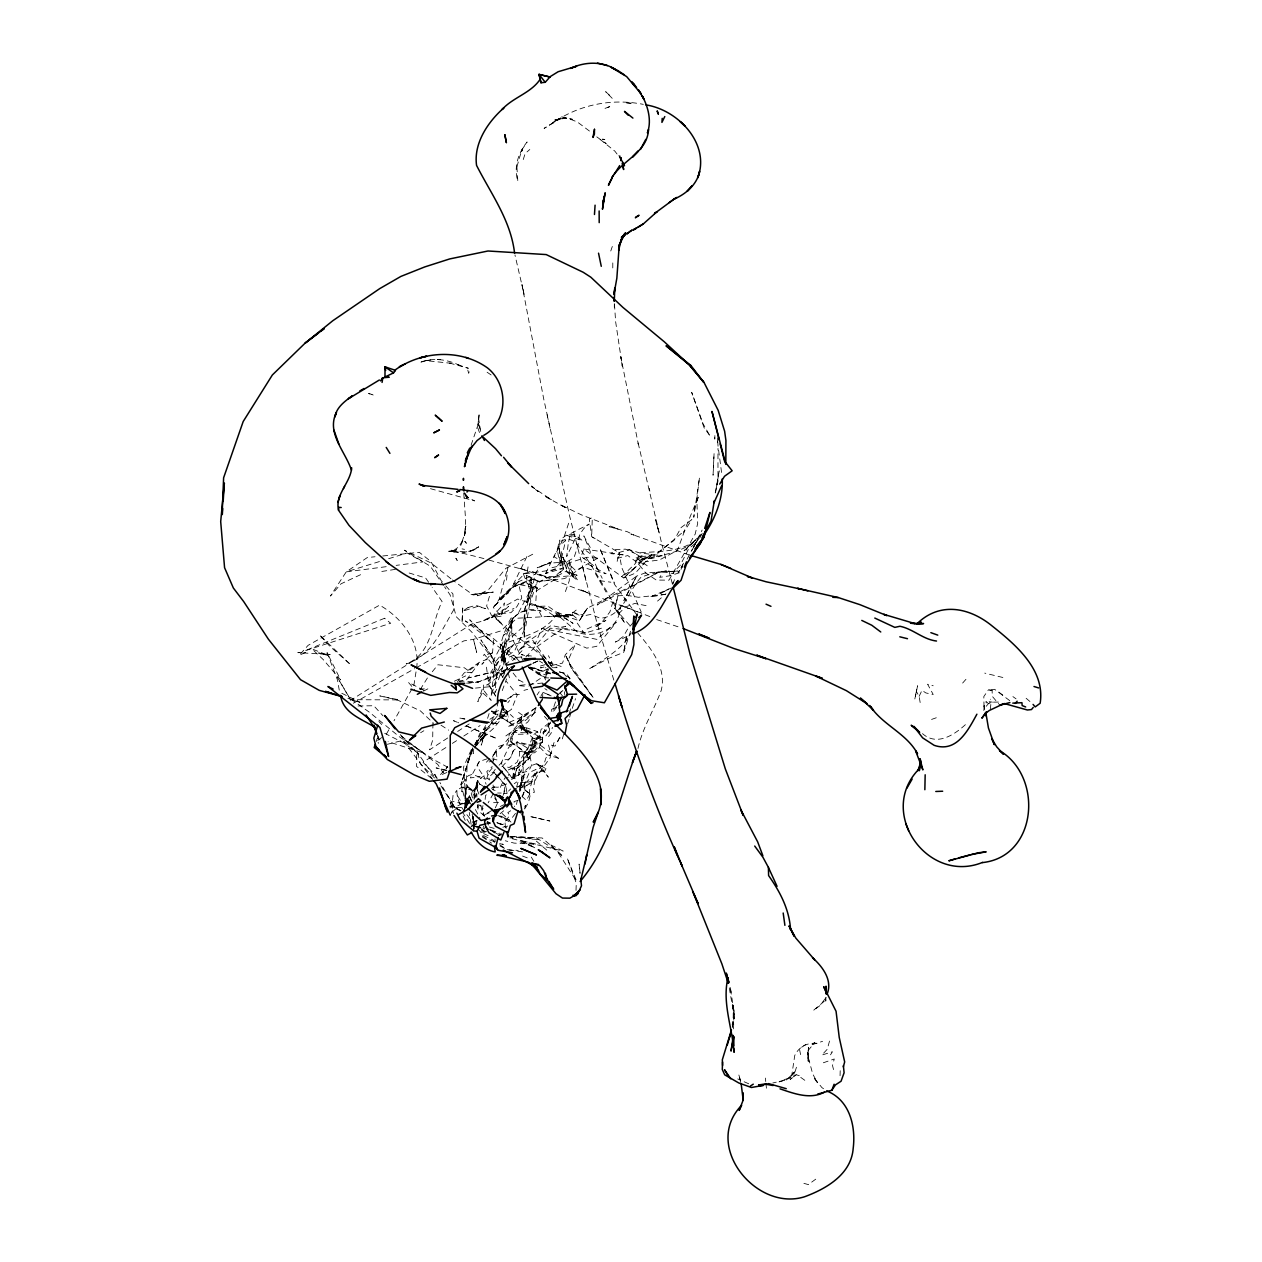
<?xml version="1.0" encoding="UTF-8"?>
<svg xmlns="http://www.w3.org/2000/svg" width="1262" height="1262" viewBox="0 0 1262 1262"><rect width="100%" height="100%" fill="white"/><g stroke="black" fill="none" stroke-linecap="round" stroke-linejoin="round"><path stroke-width="0.75" stroke-dasharray="5 3.75" d="M474.67 828.96L473.013 816.309L474.67 826.216L477.115 820.426M612.78 267.923L612.796 262.701M614.31 307.171L614.326 303.669M432.929 723.11L432.677 740.195L429.601 749.786L447.758 737.923M523.762 762.074L523.84 757.011L527.09 753.493L531.838 751.332L534.583 745.7L542.581 741.74L542.881 738.175M519.534 791.589L519.644 785.106L520.954 782.472L527.768 782.503L529.93 783.828L520.449 787.961L519.818 791.463M464.826 811.829C460.046 805.819 456.56 798.041 456.939 790.264L461.782 787.267L467.855 786.904L473.187 790.438L476.168 797.237M825.837 997.469L825.758 1001.113L826.089 997.532L819.764 1005.751L813.312 1010.531L825.001 1000.624L826.089 997.532M733.553 1028.909L734.011 1011.051L730.162 987.278M840.066 1075.713L840.208 1070.555M714.876 435.611L714.765 439.097L714.907 435.374M520.67 790.99L520.954 782.472L520.67 789.507M576.008 890.404L576.277 883.116L567.174 858.034L576.608 881.16L557.22 851.156L542.139 837.968L509.69 836.454M482.952 805.535L481.248 813.738M473.613 828.976L472.919 816.94M983.824 710.553L984.171 705.663L985.133 707.588L988.446 703.644L992.421 702.145L998.431 702.066M472.524 750.354L467.129 765.04L466.12 789.775L465.993 787.835L466.83 804.32L462.018 803.184M529.362 794.413L529.756 789.034L534.063 774.963L545.973 768.747L537.06 763.51L530.529 765.908L525.371 770.467L521.427 783.765L522.925 788.371L530.434 794.397L528.478 802.458L525.449 807.727L520.969 810.819M493.568 640.008L492.574 652.58L481.863 664.269L487.132 659.253L479.134 662.424L463.895 673.23L457.538 681.795M464.731 807.428L465.173 788.687L466.104 807.838M808.5 1047.302L807.901 1061.768L808.5 1047.302L807.775 1055.095L807.617 1050.315L809.021 1061.752L807.901 1055.963L812.649 1073.741L817.334 1082.717L813.422 1077.007L821.877 1087.56L825.032 1089.784M527.516 748.177L524.045 754.187L523.493 760.118L517.499 765.876L508.255 769.946L508.854 775.736M523.888 620.052L524.14 630.069L529.267 591.436L527.674 601.359L534.283 586.357L524.992 608.489L524.251 638.872L523.888 620.052L524.992 608.489L529.267 591.436L534.283 586.357L537.423 588.25L518.808 584.464L521.758 597.936L516.947 606.565L510.921 612.701C497.338 612.638 486.327 621.693 473.14 623.207L351.609 699.684L399.328 699.921L379.783 695.898L397.798 700.142L420.451 710.932L433.418 723.205M452.553 800.345L453.026 795.439L456.939 790.264M990.339 709.433L990.97 702.918M485.144 799.43L485.523 795.565L488.331 793.025M473.187 831.264L473.913 824.054L472.698 816.404M506.519 580.173L507.86 567.206L499.074 599.639L493.237 607.385L501.298 616.124L504.658 602.936L491.281 617.749L482.778 620.683L497.796 613.632L508.57 606.391L501.866 612.701L491.281 617.749L501.298 616.124M561.59 551.62L559.902 565.96L548.828 568.294M473.692 749.076L473.155 753.588L474.37 750.007M542.234 699.605L543.086 692.444L551.652 695.867M636.158 557.678L647.296 565.849L636.474 560.58L642.926 555.327L636.158 557.678L635.48 563.404L621.488 576.86L635.922 567.159L643.51 559.539L652.044 554.46L635.243 573.2L623.665 578.012L583.754 548.986L581.151 556.495L596.989 568.058L602.211 578.28M535.798 707.998L534.394 712.494L519.912 722.463L509.391 734.105L508.034 739.895L508.76 741.173L507.166 743.633L498.316 746.536L495.004 752.31L493.363 761.081M549.648 728L548.544 736.598L551.147 733.143L552.377 727.338M505.431 827.919L504.768 818.17L499.973 815.394M471.073 826.768L473.124 824.812L473.455 822.351L472.083 813.343M460.961 810.725L454.651 807.806L466.577 807.286M536.208 707.745L521.821 716.217L520.796 723.079L521.427 730.493L516.489 730.588C510.574 732.828 509.832 740.352 510.006 745.795L507.419 744.785L502.481 745.4L491.06 757.137M528.052 566.906L526.38 577.744L530.308 592.414L531.365 578.958L534.425 578.674L512.293 587.429L493.237 607.385L518.966 581.34L499.074 599.639L508.586 592.84M620.778 160.984L621.33 157.482L621.346 161.489L619.658 154.532L621.33 159.69M413.841 685.471L416.286 670.185M416.586 668.276C420.53 641.806 401.726 617.67 379.61 605.129L308.102 645.339L299.22 655.278L305.388 652.517L297.832 652.628L330.171 654.505L318.481 652.99L328.688 655.593L311.998 648.92L323.23 659.584L340.598 679.902L327.079 652.612L337.522 680.108L339.257 690.156M498.411 701.199L495.098 714.576L490.997 721.643M524.755 809.037L525.386 805.393L523.904 809.163M467.05 799.335L466.104 804.809L461.813 803.563M501.282 658.732L504.406 643.683L522.152 627.608M503.964 791.984L505.336 784.475M715.223 492.985L719.245 470.9L715.459 492.732L717.968 481.185L717.983 448.42M794.382 1072.053L790.785 1077.133L779.08 1081.849L786.683 1079.783L794.382 1072.053L793.467 1076.943L790.17 1079.373L796.164 1074.735L799.461 1075.713M538.038 674.003L545.72 677.836L547.456 668.907L538.038 674.003L527.248 666.746L550.469 673.103M916.354 691.45L914.713 699.495L917.616 685.755L916.354 691.45L919.146 696.34L920.298 703.407M489.104 713.566L486.643 721.186M732.307 1026.337L734.011 1011.051L733.175 1024.318L733.301 1005.12L734.594 1018.592L729.089 986.916M617.165 561.353L619.185 552.456L629.012 549.585L639.787 552.945L662.219 555.706L652.896 558.183L643.762 558.892L639.329 556.605L653.479 555.737L674.018 540.436L681.117 527.548L691.86 519.613L683.736 532.233L698.832 495.698L694.905 507.072L693.784 517.278L699.479 477.541L696.813 499.058L697.681 523.43L695.188 534.078L668.97 580.141L656.287 580.078L645.608 572.822L637.625 562.836L627.782 555.548L617.781 558.214L619.185 552.456L621.63 567.332L641.222 612.007L638.477 614.168M569.399 713.74L570.692 708.234M485.444 727.843L481.216 745.132L486.122 731.613L483.094 739.106L484.292 735.352L476.878 745.101L486.548 734.358L482.068 738.601L493.063 728.789L507.403 711.957L501.535 712.714M473.834 798.136L475.884 788.592L478.897 783.402L484.34 786.983M617.938 595.759L614.846 608.631L617.938 595.759L627.577 595.459L638.398 597.289L665.342 594.307L667.866 591.752M511.394 743.002L513.997 732.417L531.334 732.954L517.862 727.433L505.163 736.424M516.426 804.462L517.294 800.944M477.478 780.563L475.269 788.75L477.036 782.677L480.002 784.396L477.478 780.563L483.993 775.83L489.64 780.011L486.817 771.555L492.227 766.555M829.513 1041.071L827.273 1049.227L821.83 1055.079L832.463 1051.767L828.803 1057.398M522.294 797.063L524.945 787.614L523.998 784.317L524.787 782.566L535.009 780.91L537.565 775.31L550.216 757.61L550.548 753.098L548.371 744.343L554.964 746.142L558.766 739.011L561.274 737.024M465.079 807.317L467.019 800.408L469.07 801.228L471.168 804.493M498.033 672.283L491.17 696.45L495.004 662.724C504.043 649.52 518.398 637.31 535.309 643.525L541.919 628.397L596.879 639.377L616.266 622.387L596.705 646.349L586.72 648.147L541.919 628.397M489.435 596.311L486.627 605.965L491.407 615.146L501.992 623.901L494.325 616.108C507.655 632.83 527.264 642.042 542.345 656.855M569.651 717.163L571.197 711.91M510.227 741.457L527.09 753.288L529.74 758.146L523.288 762.847L522.594 764.693L528.604 759.819L526.491 753.177L532.17 750.433L529.157 754.092L526.901 753.871L510.227 741.457L513.997 732.417M500.162 649.299C502.655 628.665 516.079 603.031 541.035 611.108L530.545 610.272L520.212 612.149L513.35 617.859L509.927 626.599L503.349 635.48L506.583 632.956L514.091 616.077L509.848 624.516L516.994 618.238L572.806 615.067L547.929 616.455L562.6 616.298L572.049 614.342L579.353 620.762L587.382 608.174L659.19 571.986L677.584 571.055L656.587 572.349L666.368 570.96L673.04 571.654M562.347 738.869L563.751 734.184M529.33 605.46L537.06 581.703L555.422 579.132L533.132 592.888M612.969 601.69L609.877 611.991L601.816 622.355L594.828 627.466L605.87 620.431L585.962 629.47M516.537 787.094L518.461 780.705L514.249 783.702M637.988 748.461C642.516 727.906 653.984 710.112 661.178 690.551C666.888 668.592 651.523 648.826 637.925 633.224M468.36 799.651L466.845 799.572L469.921 796.874L467.776 803.894L467.177 798.925M796.448 1067.258L793.467 1076.943L796.164 1074.735M523.257 159.533L525.15 153.522L529.803 149.484M567.506 724.009L569.146 718.914M376.171 741.599L377.448 737.718L378.316 743.35M568.641 523.241L563.657 538.164L554.144 556.873L563.657 562.111L549.79 563.152L537.202 567.79L550.579 562.268L539.237 567.316L534.867 574.762L525.655 626.82L514.817 650.529L500.241 661.43L513.429 644.645L502.86 659.6L496.36 674.034L492.448 657.392L480.917 639.881L496.14 663.086L471.799 632.136L456.402 616.866L450.092 594.875L444.603 586.925M465.094 807.538L467.114 801.496L468.959 802.19L470.584 798.941L469.921 796.874L464.132 810.74M474.985 748.224L477.415 741.078L497.607 715.507M464.022 810.646L467.114 801.496M572.222 708.408L575.551 698.659M610.761 250.996L612.322 246.469M672.835 584.416L674.649 579.148L672.536 583.612M565.408 591.594L569.272 580.788L569.43 560.265L573.926 578.406L562.962 557.315L566.953 572.096L577.996 580.772L562.962 557.315L566.764 568.641C558.735 562.032 555.248 551.431 559.587 541.65L567.301 538.622L574.904 541.508C593.929 567.364 609.136 595.696 625.1 623.649L614.389 607.905L630.89 626.662M509.296 774.111L511.946 778.055L523.036 772.77L523.288 762.847L522.862 766.649L521.19 767.17L521.427 771.224L518.682 773.78L527.327 771.287L529.835 768.905L531.728 764.835L529.157 751.947L526.491 753.177L534.631 752.783L538.622 749.328L540.294 744.612L539.836 735.636L537.486 731.613L533.479 734.768L519.928 726.754L534.457 739.201L531.428 745.243L517.041 741.882L516.978 747.546L513.318 750.685L510.81 757.279L501.803 766.917M472.098 749.518L460.993 784.522L466.072 803.989M502.244 690.63L506.583 678.909M477.904 809.131L478.961 804.068M475.269 744.754L479.686 733.695L486.17 727.448M503.065 795.407L506.078 787.425L505.1 784.522L498.664 777.581M513.318 750.685L510.81 757.279L508.744 759.235L504.169 759.882L499.074 765.229M630.527 631.221L623.696 652.344L607.132 659.032L589.165 669.002C604.53 658.717 622.04 649.646 631.221 632.783M471.105 445.139L478.156 424.363L479.245 413.116L478.093 424.915L478.44 417.69L481.279 434.727M472.303 749.66L467.161 762.911L472.745 748.745M547.456 668.907L544.301 676.763L545.515 680.029M682.884 564.777L679.65 572.68L670.311 575.693L659.647 577.365L663.465 571.749L673.656 573.658L674.018 571.654L680.25 565.344L688.484 549.08L695.362 543.212M548.781 668.718L544.963 677.804L548.86 677.931M522.326 796.59L524.314 792L523.982 786.841L530.45 783.749C533.873 776.382 537.186 769.473 543.985 764.425L545.862 758.005L550.91 753.95L553.939 742.687L557.694 741.74L559.665 737.355M471.136 749.928L463.58 766.949L466.277 807.096M473.976 799.414L476.72 793.577L473.455 790.17L477.399 786.163L477.257 781.62L481.295 778.039M919.146 696.34L921.97 690.346L925.866 692.933L933.217 694.51L927.617 684.225L933.186 685.755M526.917 556.51L513.524 584.006L535.104 574.242M545.61 573.5L558.672 546.73L565.644 540.31L560.801 561.606L554.791 569.083L545.61 573.5L562.331 568.61L524.535 573.8L499.074 599.639L512.293 587.429L531.365 578.958L540.073 581.498L547.471 577.712L569.052 575.945L582.318 567.285L606.091 573.753L584.132 562.126M500.32 787.378L504.879 777.897L512.656 777.36L514.454 767.328L515.054 780.421L512.183 769.031L523.478 759.787L528.541 752.641L526.901 757.657L527.816 752.625L534.82 742.592L542.628 738.917M496.644 689.32L494.941 692.696L496.786 673.198L511.851 658.859M502.56 677.473L507.624 667.314M693.469 547.251L702.114 530.072M691.734 550.674L694.179 546.02M694.983 544.458L697.429 539.805L693.106 547.866M492.669 661.856L504.863 638.698M518.65 612.512L531.681 587.761L530.781 577.27L540.751 582.744L523.288 573.705L532.233 571.497L544.032 576.008L555.485 576.908L565.96 571.37L577.113 575.298L565.96 571.37M687.08 559.161L692.254 549.475M492.417 757.137L495.004 752.31M493.363 793.482L488.157 802.837M636.474 560.58L640.654 552.756C661.083 551.084 686.875 552.567 700.978 534.646L684.099 550.689L694.952 541.13C678.814 554.333 657.628 555.343 638.398 560.565L652.044 554.46L638.619 562.899L643.51 559.539L623.665 578.012L635.922 567.159M466.183 807.333L468.959 802.19L467.066 800.96L467.445 804.714M534.394 712.494L527.753 722.053L513.413 732.244M477.399 786.163L473.707 792.915L477.036 782.677L477.415 790.28L478.929 794.098M699.826 537.817L702.366 533.195M411.964 688.863L393.996 720.791M555.532 701.846L552.882 709.67L556.574 706.515M386.361 734.121L390.179 727.464M683.531 563.183L678.088 572.632L682.647 566.748M474.433 744.864L485.649 725.571M541.067 695.741L543.086 692.444L551.131 695.93M450.187 815.094L454.651 807.806M420.167 689.683L427.786 677.363M487.337 758.73L479.323 761.491L477.446 764.535L478.377 768.448L485.57 779.285L472.24 774.411L468.328 775.641L462.665 782.945L461.687 791.605L467.855 786.904L465.284 779.522M550.548 722.022L545.768 730.367L543.054 732.828L542.155 744.028L542.581 741.74L522.642 764.425L516.726 768.542L513.602 778.338L510.542 780.515M479.323 761.491L470.332 777.913L480.159 776.714M495.256 769.236L493.505 772.013L487.747 775.199L485.523 782.629L486.091 784.207M449.998 807.917L451.828 805.061L460.583 810.945L452.127 805.598L450.487 802.506L453.279 801.496L462.349 803.689L456.86 794.697M495.335 807.885L497.67 802.758L494.53 795.612M807.98 1050.647L814.984 1042.317L810.693 1045.157L822.572 1041.324M537.107 694.889L539.237 691.671M475.6 744.186L494.183 719.103M466.845 799.572L473.455 790.17M696.245 542.313L700.063 536.918M475.19 744.186L485.507 731.187L507.403 711.957L496.171 720.492L499.247 718.236M535.372 708.029L516.963 722.653L521.821 716.217M474.859 747.293L481.847 738.144L475.9 744.69M515.48 813.391L511.284 818.864L508.949 820L499.673 815.788M432.282 671.763L437.93 664.758L464.306 667.756L471.404 672.835L466.94 672.204L478.724 663.528L466.483 679.887L459.321 681.417M556.731 707.256L552.109 712.967L551.526 709.607L557.536 705.442M500.32 748.492L513.145 732.733M489.057 771.902L493.868 766.066M507.797 702.745L509.674 700.536M962.638 683.058L967.386 677.694M633.366 622.497L627.829 628.697L623.475 636.379L615.351 642.074L629.265 635.291M471.12 824.401L469.275 812.444M489.798 758.525L485.996 762.658L493.537 760.86M476.484 820.474L473.991 823.139L474.37 824.196L479.15 827.399M508.554 791.085L510.637 788.939M517.862 727.433L519.834 725.508L537.486 731.613L539.552 736.945L536.05 740.053L534.236 745.495L534.331 750.795L529.409 752.389L532.753 746.883L532.517 742.845L539.836 735.636L539.552 736.945L519.834 725.508L527.39 732.701L521.695 723.71L528.179 734.042L518.24 734.279M513.729 694.4L510.747 697.16L513.729 694.4L520.149 694.605M550.579 723.126L545.121 728.064L542.96 735.241L535.482 740.084L535.845 746.489L532.296 751.884L524.045 754.187M516.963 722.653L528.967 711.942M490.555 775.641L495.619 771.129M511.946 778.055L519.013 771.95L518.682 775.325L519.203 768.921L521.963 774.852L521.979 782.44L519.565 785.926L515.385 787.882M657.534 601.091L664.049 595.427M558.167 694.652L563.136 690.361M520.654 765.166L516.726 768.542L517.31 767.58L513.602 778.338L511.473 779.522M500.099 813.722L503.696 810.788M576.182 610.067L567.805 616.85L557.694 612.338M535.703 712.068L523.115 722.274L507.529 726.596L520.78 719.939M560.012 692.759L562.915 690.456M965.383 724.688C953.851 735.178 936.814 746.331 922.475 733.632M451.48 812.381L456.481 808.5L452.127 805.598M512.546 660.673L522.358 650.372L525.923 639.424L530.135 636.742L551.447 666.162L549.27 663.355M377.622 740.526L383.443 736.267M815.725 1179.181L808.327 1184.592L802.19 1182.888M500.793 717.116L511.567 709.26L517.294 694.905L506.283 681.338M491.344 788.277L494.515 786.936L491.344 788.277L491.849 789.144M512.893 732.985L516.489 730.588M816.956 1043.564C807.633 1042.065 798.672 1046.955 794.745 1055.505L791.905 1074.419L788.419 1078.584L790.785 1077.133L786.683 1079.783L772.754 1082.985M528.873 686.086L543.843 676.164M486.738 823.676L490.145 822.856L487.905 824.338L487.763 821.294M457.649 731.455L470.852 722.842M507.166 699.132L512.104 695.914M510.668 810.74L507.829 812.602L509.722 815.41L502.954 824.575L497.465 823.155M445.849 747.577L423.022 762.264L434.917 774.694L438.892 780.878M452.364 743.381L457.254 740.242M463.785 736.046L480.081 725.555M489.861 719.261L498.017 714.008M476.105 820.694L472.982 822.65L465.883 813.327M473.124 824.812L476.61 823.928L474.37 824.196M420.609 732.733L423.843 730.745M548.165 673.451L545.689 674.87L537.265 672.125L526.522 665.595M491.628 810.63L484.277 814.81L490.76 812.271M353.313 703.25L414.52 668.718M416.223 667.772L463.817 640.907L473.455 639.345L501.424 630.732L507.734 624.059L512.151 616.156L511.725 631.615L507.024 642.106L502.639 660.357L502.749 646.728L506.157 664.222M506.772 605.082L517.72 599.04L546.588 608.805L562.6 616.298L554.27 616.03L539.994 606.312L529.109 604.34L546.588 608.805L539.994 606.312L547.708 606.028L573.074 623.381L565.313 618.49L554.27 616.03L572.049 614.342L558.214 615.556L569.004 617.213L579.353 620.762L587.382 608.174L581.75 616.219L571.702 612.086L583.265 615.193L581.75 616.219L590.9 614.405L600.27 618.285C623.649 616.124 627.908 591.073 641.143 577.128L650.245 574.036L666.368 570.96M668.765 588.975L660.562 593.44L668.466 589.496M532.722 554.223L505.794 568.373L488.946 589.196L477.21 595.774L489.12 592.367L470.947 594.607L493.3 592.099L473.14 594.986L452.49 579.952M423.417 691.15L427.992 688.784L418.463 689.052M500.257 806.513L503.696 804.762M805.771 1044.494L799.414 1048.722L800.581 1054.622M498.963 835.144L501.677 833.788M532.722 663.449L537.864 661.02M454.352 681.212L465.694 675.896M360.601 574.683L341.119 583.754L330.407 596.043L346.245 571.86L367.321 557.536L375.019 556.763M462.349 803.689L454.683 807.238L449.446 806.229M558.261 119.448L552.977 121.846L562.379 117.445L544.096 128.377L556.1 120.915L552.267 123.345C578.611 104.651 611.739 98.042 643.304 104.367M533.384 662.992L541.288 659.411M506.693 783.923L498.048 787.22L493 787.078M517.594 787.078L524.456 784.065L534.283 774.395L536.019 769.489L529.33 772.407L523.414 786.131L525.166 790.17L530.434 794.397M468.675 682.994L478.33 682.001L507.987 669.223M671.621 587.918L649.804 597.1L665.342 594.307M509.327 722.29L523.872 716.169L518.524 712.399M507.419 668.813L496.786 673.198L505.715 670.958M574.541 574.384L564.224 578.627L537.06 581.703L535.64 604.703L541.997 617.071M446.858 772.518L439.76 775.42L447.663 766.476L443.214 772.849L437.709 764.362L399.644 734.752M560.628 118.486L556.021 120.347L559.618 118.944L553.466 120.079L566.102 118.107L556.321 119.606L563.735 118.502M504.122 612.354L513.965 608.473M466.593 683.152L478.33 682.001L503.743 672.82L509.738 668.481L486.785 685.187L503.396 651.681L509.343 647.217L498.19 680.486L492.985 686.418L474.417 688.184M486.611 824.133L490.145 822.856M498.569 710.632L491.628 713.109L508.381 716.926L506.172 708.771M931.577 719.419L938.029 717.147M561.353 627.23L565.755 626.236L534.93 648.195L523.635 646.601L518.524 650.876L525.907 642.973L551.131 625.416L585.726 632.846L604.198 627.372M823.329 1062.778L834.261 1058.992L832.526 1065.538L833.882 1071.075M518.067 800.297L514.028 801.607L514.644 806.655M379.42 561.558L346.245 571.86L388.475 566.386M388.649 558.703L407.074 552.977L423.022 561.89L396.158 565.376M425.736 360.774L419.394 362.604C432.566 357.288 447.363 359.244 459.81 365.523L456.718 364.292L468.376 368.283L447.978 362.636L450.928 363.282L425.641 360.601L431.509 359.875L427.282 360.522M540.467 666.005L547.093 664.096M548.749 663.623L552.062 662.676L548.402 655.672M523.935 690.377L527.705 689.32M492.243 653.053L483.63 655.404L484.261 654.205L505.052 679.839M502.844 827.194L508.129 826.011M544.064 667.046L540.357 667.835L545.957 667.787M551.447 665.484L562.521 663.118L565.329 654.726L575.078 644.787L568.247 660.058L571.418 668.355L592.541 696.798M509.659 744.785L514.833 743.854L508.696 747.325L501.203 763.037L504.216 768.463M387.276 744.312L404.928 739.879L423.858 753.067L388.112 741.677M381.818 571.449L396.378 569.209M502.418 834.813L498.143 835.444L499.989 835.681L491.533 830.301L486.28 828.897M561.637 118.802L566.48 118.202L572.349 119.291L568.215 118.423L577.286 121.925L591.878 132.873M518.808 584.464L527.122 583.501L537.423 588.25L528.321 580.094L531.681 587.761M509.927 836.517L536.366 837.858L557.22 851.156L563.01 856.535L549.601 844.278L563.152 851.093L508.933 837.968M542.581 683.01L517.909 685.534L526.995 686.433M382.733 555.99L419.315 552.314L430.957 561.543L441.116 580.52L444.666 584.543M503.932 793.64L507.103 793.419M516.931 657.297L526.443 656.824L550.232 628.176L576.119 630.621L585.726 632.846M509.785 837.905L513.082 837.779L509.296 837.353M358.045 705.979L373.773 705.742L383.033 715.854M553.419 667.708L557.141 667.661L550.421 663.086M497.575 793.025L501.282 793.041M485.176 832.194L480.696 832.1L484.166 835.87L493.663 840.271L494.467 842.984M459.084 680.928L478.33 682.001M490.95 723.363L498.427 723.773L490.95 722.684M507.103 849.736L518.225 850.414M505.494 661.761L502.733 650.593L503.806 665.137L504.406 643.683C522.389 636.474 546.146 632.278 556.652 614.121L577.901 632.53C596.658 638.761 619.8 628.508 620.399 606.848L618.806 613.569L625.4 607.022L634.786 603.41L647.911 605.997M626.315 102.79L632.783 103.437L626.741 102.821M538.732 839.672L516.126 837.416L528.841 837.873L535.151 840.066L546.777 850.146M467.066 800.96L469.07 801.228L469.29 803.705M599.639 580.646L610.871 582.208M531.444 656.035L521.301 654.615L528.952 656.414M509.012 850.004L524.266 852.118M992.421 702.145L989.124 701.672L990.449 702.966L990.323 699.195M464.826 718.835L459.226 718.015L464.826 719.151M481.705 830.838L487.29 831.847M471.609 825.869L480.917 827.62M462.05 548.891L464.526 549.364M583.754 548.986L624.895 555.075L610.966 553.655L615.619 549.554L625.447 549.144L635.417 553.624M559.508 672.031L566.685 673.656L569.635 678.293L569.872 683.341M492.054 758.919L497.307 759.961L496.14 751.616M446.338 770.104L436.084 767.911L446.906 770.814M1002.864 677.489L984.754 673.119M473.187 790.438L461.782 787.267M992.342 690.598L988.509 689.746L983.824 696.545L984.076 709.654M488.993 560.107L527.8 570.818L518.335 567.805L547.203 577.807L539.095 574.447L628.097 608.284M520.685 840.476L535.482 848.143L520.685 840.476L536.587 844.294L514.06 843.095L505.289 840.776M497.275 823.045L502.954 824.575L506.646 828.124M499.642 843.537L503.301 844.546L500.541 843.237M489.372 827.02L495.319 828.708M559.413 671.873L562.962 672.914L570.25 678.672M637.531 611.944L626.094 607.432M409.156 573.011L425.578 577.917L431.083 585.773M430.452 488.662L474.575 500.888L466.214 496.471L469.306 499.089L463.959 491.943L467.808 499.784L465 494.357M483.93 558.577L450.644 550.153L466.041 552.046L476.121 549.285L461.876 552.977L448.657 551.289L456.623 549.664L451.354 552.046L458.705 546.935L463.627 539.016L460.772 545.373L465.315 532.154L464.164 537.533L465.773 525.986L464.858 533.384L465.599 519.865L463.69 492.259M529.093 667.314L551.21 674.05M347.902 698.296L360.017 702.366L347.365 698.328M689.099 554.933L630.905 534L634.187 535.167L627.388 531.744L609.057 526.696L618.333 529.062L581.372 514.849L559.981 504.484L566.922 508.444L544.553 496.076L551.951 500.02L531.46 486.533L538.243 491.549L531.602 485.917M527.185 753.477L529.157 754.092L527.09 753.288L529.74 758.146M480.144 827.478L473.345 825.301L479.655 828.866M656.682 619.579L679.555 627.309M530.198 667.109L538.417 669.822L533.132 667.346M548.229 661.872L562.095 666.793M491.47 710.9L498.238 713.314M499.926 713.913L508.381 716.926M494.546 841.691L486.044 838.615L481.548 835.381M491.202 830.096L500.225 833.393M519.976 841.817L533.305 846.944M522.578 856.062L527.658 858.002M649.804 616.566L618.064 604.025M457.081 722.164L453.452 720.665L458.674 722.826M466.151 725.902L496.944 738.649L465.646 725.713M748.729 1083.79L737.734 1078.931M585.631 591.878L580.204 589.543L590.6 594.055M492.259 789.271L495.146 790.58M479.339 805.298L481.09 806.087M488.142 835.681L481.295 832.541L477.967 829.071M490.208 823.692L486.801 822.098L490.129 823.912M460.425 810.693L454.557 807.948L451.828 805.061L453.594 813.69M341.781 693.264L359.118 701.735M490.366 829.86L499.673 834.45M481.374 829.718L484.813 831.453M384.689 733.301L403.635 742.876L417.722 752.988L434.964 777.534M491.375 711.358L513.65 725.098L502.607 718.204M496.786 822.367L505.952 827.036M537.801 764.567L545.973 768.747L544.364 771.76L548.323 777.171L537.801 764.567L544.364 771.76L540.357 770.53L535.877 773.858L533.495 788.072L534.362 792.284L529.993 793.624L526.364 800.423L521.364 795.596M423.827 690.33L408.462 682.395L414.583 689.683M616.503 551.147L591.673 536.665L589.338 519.029L592.32 517.546L591.673 536.665L595.238 538.732M500.052 845.997L505.683 848.995M518.603 679.855L525.15 683.357M482.778 827.967L484.529 828.897L483.425 826.168M447.836 767.28L434.033 759.834L399.36 736.756L369.719 712.478L349.748 698.233L337.427 677.378L351.025 700.741M497.749 815.394L509.028 821.578M528.92 667.756L545.72 677.836M539.442 661.051L542.644 663.055M629.012 549.585L643.762 558.892M441.006 725.177L448.688 730.162M1009.758 700.662L994.645 689.336L988.509 689.746L992.121 690.708L992.279 696.324L998.778 704.022M482.336 836.974L491.612 843.142M480.759 828.471L483.945 830.617M499.642 844.704L505.605 848.727M487.1 372.227L491.139 374.956M596.784 136.864L606.202 143.647L604.119 142.117M600.097 139.388L614.878 151.172L621.472 159.832L618.806 155.447L622.576 163.902M544.821 688.642L547.014 690.125M490.461 830.112L495.177 833.362M1012.913 696.608L1016.036 698.832M800.739 1077.401L805.471 1080.777M998.81 692.097L1005.23 696.955M484.64 815.867L480.159 812.365L484.624 816.214M515.353 659.884L465.362 620.936L490.224 635.953L519.25 659.916M450.96 578.737L431.068 562.978L404.313 550.185L430.358 566.275L443.514 585.347M431.778 778.575L416.397 766.271L416.823 751.458L418.779 754.85L400.243 734.626M377.638 735.651L378.884 738.996L381.597 741.22M1026.132 698.28L1030.817 702.256M483.03 693.217L491.218 700.331L482.431 688.531L477.856 701.688L483.488 690.361L483.488 684.919M503.932 708.487L513.413 717.384M988.446 703.644L986.016 701.341L986.442 705.679M536.445 649.693L548.071 660.925M520.133 661.982L513.413 655.42L498.805 660.846L490.997 671.857L489.814 682.821L489.64 685.85L495.398 695.567M502.071 813.438L510.984 822.114M467.855 786.904L470.773 789.744L475.048 797.521M434.522 778.007L420.309 763.684L417.722 752.988L402.562 740.116L432.724 779.443M562.962 672.914L567.095 677.095M504.563 711.216L506.945 713.724L507.34 721.896M378.884 721.47L381.708 724.514M550.058 664.853L552.551 667.535M497.37 776.177L493.505 772.013L504.232 783.986L506.078 787.425L507.34 794.918M544.443 716.374L549.349 721.785M445.849 585.883L452.932 593.945L453.61 609.988C441.4 630.495 431.178 656.366 406.159 663.97C432.614 653.748 431.225 623.128 442.079 601.501L432.188 587.351M560.391 693.359L562.521 695.93M513.113 673.056L518.919 680.439M592.541 696.703L571.418 668.355L565.329 654.726L570.329 664.695L593.771 698.359M637.121 615.257L614.594 584.511L599.844 548.244L614.405 582.981M577.255 623.144L584.306 633.303M462.302 811.766L470.963 825.6M441.022 785.958L454.683 807.238L439.886 782.424M494.641 797.947L497.67 802.758L499.626 802.49L492.653 802.711L492.89 805.519M495.761 696.324L488.946 685.424L486.17 664.964M531.27 857.056L533.984 861.552M467.019 800.408L468.612 803.153M595.396 573.595L606.044 592.02M590.237 547.566L583.833 535.908L596.989 568.058M475.38 809.557L479.97 818.17M469.306 796.779L471.609 801.165M480.68 805.093L483.646 815.489L482.967 808.311M523.257 661.146L512.877 639.976L509.596 620.478M469.921 796.874L472.335 801.906M623.743 164.17L621.219 158.696L622.844 162.262M463.122 815.93L466.845 824.039M436.321 778.197L434.917 774.694L436.084 778.275M523.288 573.705L527.122 583.501M477.746 790.832L476.563 787.583L477.415 790.28L477.257 781.62M477.793 427.834L479.528 432.708M377.654 735.525L378.884 738.996M613.805 680.092L596.421 620.888L569.541 515.732L543.812 399.455L521.963 284.549L524.093 294.235L514.959 254.956M672.378 583.896L661.619 543.149L637.736 441.321L638.383 444.524L620.794 356.862L622.276 366.122L615.619 321.621L614.484 304.237M526.286 728.395L528.179 734.042M740.289 1079.799L738.727 1074.498L741.22 1084.184M480.002 429.159L478.03 422.186L479.576 427.676M471.215 793.167L473.297 800.865M505.952 663.638L507.781 671.084M508.239 672.946L509.611 678.546M582.744 567.222L586.104 581.34M547.077 414.693L550.311 429.348M718.614 450.155L721.943 475.364M730.209 987.499L731.771 994.677M649.236 488.252L649.835 491.202M732.433 1004.82L733.79 1011.572L732.323 1003.464M450.487 802.506L452.395 812.097M473.076 817.461L474.67 826.216M463.454 488.52L464.574 495.004M564.303 691.734L564.887 695.346M621.346 161.489L620.951 158.539L621.488 163.271M732.717 1027.647L732.275 1023.987L732.481 1027.741M477.336 804.572L477.651 807.459L477.415 803.989M580.11 873.115L579.1 864.091L579.952 873.288M765.403 1078.079L765.75 1081.518M765.924 1083.238L766.633 1090.1M487.984 821.641L488.331 825.048M717.684 441.243L718.078 446.559M984.171 705.663L984.455 709.528M494.988 838.82L495.209 841.833M476.957 797.048L476.72 793.577L476.894 797.395M717.415 437.709L717.794 444.855M493.127 784.996L493.268 790.091M521.474 777.518L521.427 783.765L525.371 773.843L521.474 777.518M516.899 166.852L517.83 181.302C513.539 167.483 518.161 152.812 527.137 141.975L521.758 149.973L516.899 166.852M714.071 453.626L713.062 475.238L714.071 453.626M462.728 608.079L462.034 622.892L462.728 608.079M548.875 722.984L548.513 732.07L545.989 735.762L541.808 737.734L534 738.601L536.571 737.891L540.183 733.743L541.035 729.515L548.875 722.984M626.378 637.263L623.696 652.344L626.378 637.263M519.755 751.284L519.203 757.2L517.105 762.248L509.201 767.501L507.308 767.075L514.77 769.11C520.48 764.867 520.102 756.49 526.017 752.373L519.755 751.284M568.105 544.6L566.685 556.51L576.387 536.35L566.275 535.214L559.429 540.42L559.902 565.96L574.005 557.725L577.996 545.531L579.51 534.662L583.801 528.604L589.18 524.093L570.25 533.747L568.105 544.6M531.428 745.243L530.608 749.896L517.041 741.882L515.969 743.129L531.428 745.243M511.915 623.128L510.179 632.12L501.061 653.905L507.324 633.082L511.915 623.128M532.39 737.465L527.658 749.47L524.266 753.319L527.768 753.067L533.558 747.609L532.39 737.465M472.714 747.845L460.993 784.522L472.714 747.845M684.682 530.592L677.378 550.453L659.285 560.028L645.655 561.764L653.511 556.968L684.682 530.592M469.18 371.801L468.644 373.363L467.745 369.892L469.18 371.801M633.051 582.839L623.87 600.554L636.647 576.103L644.598 573.122L659.19 571.986L597.226 605.003L636.647 576.103L633.051 582.839M543.638 731.834L543.054 732.828L547.724 729.767L543.638 731.834M522.61 149.941L521.364 151.629L522.61 149.941M563.42 569.052L557.741 575.298L553.592 577.46L563.42 569.052L558.672 546.73L563.42 569.052M468.076 607.511L462.602 611.25L477.635 606.423L485.476 608.568L475.948 605.334L468.076 607.511M478.677 546.888L469.921 551.636L478.677 546.888M597.731 558.167L575.756 570.692L567.947 563.168L587.035 557.252L597.731 558.167M384.579 618.254L304.615 650.892L390.699 623.27L384.579 618.254M609.72 106.639L604.719 108.5L609.72 106.639M469.906 677.52L468.06 677.994L494.294 671.684L469.906 677.52M604.766 139.467L602.495 139.199L604.766 139.467M574.131 534.315L566.275 535.214L582.681 540.767L574.131 534.315M440.438 359.67L437.346 359.591L441.511 359.702L440.438 359.67M454.872 551.731L448.546 551.415L454.872 551.731M566.48 118.202L560.549 116.498L566.48 118.202M536.665 817.918L529.488 816.372L549.869 821.026L536.665 817.918M371.943 394.47L368.567 393.476L373.347 395.116L371.943 394.47M558.451 758.257L546.967 754.708L532.154 739.374L558.451 758.257M539.868 765.466L536.855 764.315L539.868 765.466M513.082 838.362L510.053 836.296L513.082 838.362M349.274 663.433L330.092 646.554L319.412 634.849L349.274 663.433M466.309 543.165L464.873 541.445L466.309 543.165M608.852 94.618L605.634 91.653L612.228 98.341L608.852 94.618M490.508 640.639L469.701 619.784L490.508 640.639M508.129 772.738L502.686 766.16L508.129 772.738M709.607 435.232L704.164 427.928L691.671 392.324L703.06 423.764L709.607 435.232M457.112 560.265L455.866 558.246L457.649 561.196L457.112 560.265M658.038 528.636L655.404 519.692L659.253 533.211L658.038 528.636M476.689 652.312L473.455 639.345L476.689 652.312"/><path stroke-width="1.5" d="M384.989 376.991L385.02 366.832L395.416 370.334L393.539 372.889L384.989 376.991L389.169 377.228L382.843 377.764L380.493 380.903M614.342 300.182L614.768 288.115L613.979 294.283L616.85 278.161L619.248 245.065L618.632 250.349L620.983 240.742L618.869 246.137L624.879 233.344L621.046 239.717M743.018 1093.16L742.892 1100.811L739.169 1110.386L741.646 1105.307C702.114 1145.565 756.285 1212.135 804.683 1196.723C826.452 1188.694 851.203 1174.275 853.175 1148.499C855.983 1126.051 849.594 1099.896 826.61 1090.889M924.857 789.712L925.172 774.773M733.348 1035.834L731.029 1051.088L733.806 1036.796L733.837 1045.551M632.893 629.659L633.776 616.014L633.887 644.551L631.694 654.599L604.388 702.776L591.562 700.741L581.53 693.753L570.124 683.105L574.036 686.481C563.262 677.047 548.86 671.274 542.455 657.597M722.558 1061.989L722.274 1069.45L724.703 1074.83L738.727 1082.938L751.442 1087.497L763.352 1085.383L758.683 1085.825M222.128 514.565L223.611 477.793L243.187 421.524L272.371 374.956L305.12 343.122L324.129 328.672L321.211 330.896M603.141 202.188L602.905 206.384L603.914 197.866L602.463 209.224L605.192 192.786L603.141 202.188L604.372 196.178M222.333 514.454L222.711 508.554M223.216 500.698L224.352 482.999L220.692 521.6L224.573 567.695L233.344 587.982L243.676 601.564L268.38 639.187L300.514 679.682L319.191 690.346L341.939 696.592M594.465 214.493L595.08 205.17M662.203 118.36L661.935 122.382L664.79 116.561M385.588 561.385L388.775 563.704L365.302 542.565L349.006 525.355L338.531 510.211L338.784 507.308L341.197 507.529M920.266 759.866L919.32 770.735L920.645 762.563L917.931 770.656L918.941 769.11C876.475 812.397 927.68 884.757 982.593 862.388M496.66 809.825L496.14 814.511L495.792 812.349M498.096 837.432L495.666 847.465L498.427 850.351L512.482 852.765M510.7 795.454L511.078 792.678L516.048 788.703M464.873 464.968L468.123 453.468L464.526 466.609L464.873 464.416M733.806 1036.796L733.175 1040.882L732.875 1035.25M382.07 382.433L382.843 377.764M565.029 734.058L566.638 725.145L565.029 718.52L570.724 712.904L577.349 709.134L584.921 694.794M585.047 863.965L586.767 854.926L580.646 880.639M464.574 466.498L464.921 464.7M586.53 856.204L593.156 827.32L598.22 812.129L593.235 822.114C622.387 776.288 565.139 739.106 540.436 707.446L549.317 717.92L536.839 700.394L522.247 667.062M465.347 461.214L466.057 457.932M351.704 467.855C350.394 482.967 334.856 494.341 338.531 510.211M632.751 633.145L637.247 614.089L635.717 617.386M493.978 818.517L493.237 821.546L495.461 826.279L506.851 832.257L508.397 831.973L510.353 825.427L514.076 823.849L518.13 810.646L520.37 812.586L520.969 810.819M722.59 1065.412L722.321 1059.812L731.471 1029.902M465.915 460.362L471.988 446.085L470.379 448.925L477.068 440.564L481.106 437.504M843.332 1066.816L844.672 1061.926L839.246 1037.49L836.059 1011.272L823.723 986.71L825.947 991.979M522.294 814.889L523.099 812.034M503.901 832.415L500.809 840.035L488.915 832.778L485.744 826.862L484.545 821.53L487.369 817.965M729.673 1036.954L730.556 1033.972L727.259 1044.983M827.194 993.872C832.699 980.132 822.54 966.66 812.665 957.874M377.764 725.193L373.82 738.175L375.997 746.741L379.468 750.843M499.957 715.838L502.513 707.525L501.14 700.016M337.837 502.45L339.999 495.493L339.147 498.174M569.367 706.042L572.427 696.387L566.386 711.863L567.884 710.601L560.58 713.062L557.883 720.602L560.154 718.33M375.271 744.249L374.183 747.514L386.393 757.326L383.79 754.676M704.669 528.415L709.954 512.451L704.101 536.981L694.794 549.049M636.616 751.237C619.973 795.423 611.486 844.688 580.11 881.523M636.742 750.874L632.436 762.485L636.6 751.963M817.634 1094.107L831.863 1090.242L834.103 1084.232M613.474 175.355L611.755 177.8C622.276 160.006 647.154 152.891 648.542 129.592L647.422 132.936C651.807 120.821 648.163 106.781 642.169 95.833L643.794 98.878L638.414 89.917L640.796 93.325M684.367 567.017L686.496 561.811M645.765 139.419L640.481 149.421M705.616 531.428L700.315 543.701L689.494 557.93M721.517 486.012L714.024 502.686L714.292 500.872L711.011 521.238L703.108 535.53M540.057 697.397L556.085 698.422L558.088 694.337L542.534 683.83L557.015 690.109L567.553 680.691M343.469 488.568L344.558 486.454M467.287 452.806L469.764 448.089M619.658 165.59L614.326 174.14M561.622 697.523L558.924 702.287L557.552 696.876M568.594 681.543L565.297 687.301L565.881 690.63L564.713 686.023M906.857 788.229L912.126 779.143M633.098 629.564L641.553 615.099L638.73 617.575M624.327 234.874L625.558 232.855M719.687 484.103L724.53 476.263L732.149 470.789L724.53 461.151L720.176 443.94M514.864 789.444L508.523 798.499L508.744 802.995M538.338 705.505L542.234 699.605M467.003 492.054L467.997 490.555C482.494 492.432 500.178 498.033 505.147 513.476L500.557 504.737M831.863 1090.242L835.444 1084.894L841.06 1081.234L844.104 1072.763L843.379 1065.68M539.805 79.79C530.513 93.23 512.877 97.489 502.055 109.526L503.869 107.869C487.889 121.925 473.502 143.3 476.563 165.401C490.981 193.796 510.842 220.408 514.596 253.299M502.371 808.721L505.179 804.699L504.122 799.934M976.898 714.197C968.08 730.241 956.643 753.051 934.148 745.321L922.617 737.844L913.767 726.313L919.667 732.386L911.196 725.24L918.026 730.698M620.888 240.159L625.794 233.17L621.393 237.398L625.274 235M501.866 771.24L493.584 780.989L480.475 791.937L484.592 786.336M559.24 708.045L561.511 705.221L562.836 699.337L568.231 694.321L576.624 694.163M696.908 545.862L704.101 536.981L686.386 564.366L681.054 580.299L672.614 588.518L678.041 580.567C663.449 598.409 656.508 626.031 632.451 633.855M1033.231 707.398L1031.48 709.559L1027.394 710.001L1004.205 703.518M545.231 82.282L549.917 76.998L539.048 74.411L541.004 82.771L545.231 82.282L539.048 74.411L549.917 76.998M506.756 807.002L509.312 804.004M1015.263 703.407L1017.14 701.199M472.919 803.878L468.281 809.336L478.393 798.688M701.987 537.77C714.245 521.064 723.268 499.878 722.243 478.897M506.346 798.215L507.655 796.795M504.816 802.206L506.504 800.423M495.193 816.546L496.502 815.189L491.612 815.993M480.475 791.937L485.507 786.747M549.538 679.65L542.486 686.276L533.353 687.727M496.155 776.856L501.929 771.539M633.587 229.81L643.383 223.863L657.092 211.637L674.413 198.844L669.207 202.598M565.25 686.922L569.872 683.341M318.276 333.121L305.12 343.122L332.742 320.769L379.752 288.604L400.906 276.41L424.773 266.913L449.714 258.931L488 250.996L546.209 254.577L583.202 272.276L590.821 277.198L622.907 307.392L664.285 341.781L689.352 364.955L703.912 382.244L718.141 410.276L724.625 431.225L725.918 440.422L725.824 464.369L711.973 411.444L719.214 440.122M395.527 369.703C422.044 350.82 460.456 348.659 487.4 367.841C508.807 384.579 508.491 421.855 483.756 435.311M394.422 371.06L395.416 370.334M481.074 794.855L489.34 789.539M549.333 77.156L558.135 71.729L576.608 66.239L570.534 68.432C584.811 61.601 602.242 60.939 615.872 69.678L611.297 67.359L626.678 76.619L640.97 93.656M916.827 623.933C939.78 601.28 969.626 607.416 992.358 626.157C1015.784 644.835 1045.457 669.917 1040.14 703.297L1035.187 706.925L1033.073 704.401M750.369 1086.046L753.272 1084.168M508.996 803.5L499.531 809.573L493.127 818.486L493.237 821.546L492.953 817.729M471.578 832.699L467.334 834.955L453.957 815.41M638.146 227.113L643.383 223.863M379.373 379.988L348.312 398.808L352.13 395.984C344.873 401.158 336.323 407.516 334.951 416.902L336.465 412.422C326.022 432.85 345.409 451.575 351.467 470.158M415.766 735.746L409.409 740.21L421.65 728.095L444.334 722.022M674.003 199.144L676.716 197.471L673.482 199.38C685.44 194.411 697.066 184.694 699.574 171.443L697.791 177.784C710.553 143.915 678.136 109.794 645.828 104.872M364.071 388.491L359.796 390.952M458.705 814.463L469.496 808.595M496.14 794.445L503.633 800.55L510.511 796.843M403.272 364.765L399.297 366.848L405.276 363.835M417.312 694.305L421.887 691.939M916.701 624.248L921.181 622.04L917.868 623.602M531.002 664.254L518.997 669.917L509.406 670.406M593.03 702.603L591.215 703.423L580.835 692.475M824.37 1092.182C810.251 1099.817 794.019 1093.555 780.026 1088.854M555.501 726.044L561.732 723.442L561.353 719.987M510.968 667.346L514.502 665.879C504.484 676.006 496.944 688.295 497.528 702.918L484.245 712.872L454.762 727.685L450.234 735.43L450.234 769.994L447.063 779.143L429.348 781.288L414.046 774.836L387.324 759.503L375.997 746.741L378.6 749.391M448.641 771.776L461.072 766.681L455.487 768.306M554.823 726.044L561.732 723.442L560.06 717.147L560.58 713.062L560.959 716.532M574.636 894.679L577.964 893.48L581.498 885.75L580.694 878.526M477.131 802.269L480.964 800.913L479.024 799.114M955.302 858.823L948.835 860.81L978.192 852.812L986.143 851.834L971.519 854.469M489.814 818.439L481.043 820.489L468.202 808.674M969.894 854.91L958.552 857.908M506.693 665.153L535.372 658.354L523.84 658.922L543.512 659.19L547.818 665.768M556.085 698.422L566.512 696.403L567.19 693.548L564.903 686.307M552.44 721.564L558.151 720.192L558.34 713.361L557.883 720.602L556.747 715.459M485.018 824.102L479.891 825.332L477.068 831.327L479.071 838.142L495.666 847.465M494.878 810.141L500.493 809.068M918.752 624.091L923.579 623.57L910.454 623.207L915.486 623.775L883.779 614.342L886.776 615.588L859.958 604.672L838.22 597.541L797.6 588.344L807.885 590.853M457.002 683.263L464.637 683.341M982.42 862.593C1037.474 856.772 1043.737 776.445 999.457 750.574L1003.448 754.171L996.68 746.804L991.885 738.933L994.377 744.675L988.43 727.985L985.843 712.714M548.812 718.583L555.674 717.479L557.757 715.885L559.697 711.736L558.167 696.892M1009.884 702.555L999.599 705.284L1003.132 703.975L989.313 710.474L984.676 713.961L986.016 712.525L981.868 718.188L986.427 711.863L986.001 715.917L985.717 712.557M767.249 1084.074L758.604 1084.863L766.807 1084.295L765.245 1084.184L773.133 1085.525M1012.787 703.123L1021.936 702.697L1022.157 705.553L1025.675 706.972M483.283 802.458L494.846 811.608M935.789 791.479L942.667 791.227M497.212 855.399L504.942 855.242M550.8 678.01L566.354 678.546M832.778 597.32L838.22 597.541M487.211 723.142L472.288 720.665M498.269 700.426L506.22 701.025L501.929 699.858M466.23 490.413L467.997 490.555M476.484 831.185L473.676 830.901L459.967 819.306L456.876 813.154M458.043 489.388L422.344 485.365L424.616 485.996L419.031 484.072L423.748 486.075M459.857 489.514L465.331 490.208M470.426 719.671L489.088 722.4M497.023 854.926L528.226 862.12L538.085 869.502L540.01 873.919L547.172 880.119L553.687 889.3L548.954 881.428M538.637 864.533L531.744 863.145L539.836 865.716L543.685 870.748L547.172 880.119L545.342 873.13M572.964 895.279L575.819 895.862L577.964 893.48L569.903 898.165L562.473 898.071L556.006 893.748L530.971 863.192M597.462 63.1L607.322 65.577M800.076 588.944L766.16 581.798L747.388 576.403L752.452 578.059L720.839 564.398L690.85 555.469M415.419 735.951L398.634 731.865L384.642 715.475L395.022 728.821M899.79 636.805L907.488 638.698M936.514 641.033C922.948 639.424 913.089 628.933 899.932 626.267L894.821 627.388L874.787 618.064M786.258 1088.68L768.542 1083.585M448.704 771.303L461.34 774.679M552.582 672.504L557.615 674.003M410.828 689.273L430.768 695.378L449.446 692.491L457.27 692.838L463.012 688.815L457.238 683.752M1033.988 686.512L1038.626 687.932M342.302 696.577L325.486 691.402L331.101 693.138M503.301 850.083L537.328 867.499L534.489 865.259M683.073 628.523L733.711 648.463L766.018 658.717L756.711 655.136L822.272 678.293L815.646 675.975L846.392 690.677L867.262 703.849L860.416 698.075L873.493 710.254L870.748 706.657M460.709 683.72L455.046 684.414L431.099 675.344L411.081 664.869L425.578 671.968M554.728 672.614L557.93 673.734M930.851 632.656L937.776 635.133M472.572 688.374L460.031 683.499M465.82 357.383L468.549 358.455M730.777 568.342L720.839 564.398M708.771 637.988L698.769 634.029L709.276 638.209M554.349 697.318L557.567 698.706M766.05 604.183L770.956 606.328M861.772 620.415L871.774 625.242L880.766 631.978M333.121 689.036L327.931 686.496L379.925 727.448L388.554 756.443L385.336 741.425M499.042 795.328L503.459 797.821L493.584 794.319L486.895 787.425M451.828 732.007C479.954 747.909 504.674 770.199 520.275 798.767L517.988 793.688M520.37 812.586L512.372 807.727L508.523 798.499L511.804 804.383M624.438 74.884L617.039 70.057M375.24 727.575C362.005 718.819 343.122 713.598 340.551 695.315M393.539 372.889L385.02 366.832L385.667 370.429M388.049 563.183C401.963 572.696 417.107 585.284 434.948 583.77L430.326 583.675L443.467 584.59L454.635 580.709L495.083 555.154L499.894 550.847L495.919 554.318C512.861 543.275 512.404 516.663 499.011 503.081M632.909 118.092L624.501 111.371L628.019 115.11M451.149 685.282L456.355 689.699L455.14 683.042M812.523 957.763L814.589 959.751L795.786 938.06L789.002 925.898L794.145 936.215L789.712 927.16L790.58 929.668C789.255 909.271 780.137 891.934 768.605 875.576L768.4 867.388L762.926 857.261L754.708 846.045M528.668 483.614L508.065 463.312L511.662 467.208L503.601 457.301M481.958 436.021L495.556 448.657L501.456 455.787M569.619 681.496L591.01 702.792L580.173 691.529M437.93 723.173L431.162 716.153L430.232 713.03M491.439 808.958L493.978 811.655M485.744 826.862L487.81 829.055M500.004 796.275L503.633 800.55M545.5 877.311L547.803 880.056M633.272 83.276L636.584 87.472M433.907 780.973L436.258 784.002L450.187 815.094M730.793 1078.805L724.53 1069.782L727.89 1075.508M869.833 705.458C882.17 724.909 906.416 733.033 917.537 753.761L915.613 750.843L922.869 769.915L919.982 758.683L920.834 765.876L920.534 760.008M471.183 831.958C476.042 841.502 484.292 850.02 495.177 851.945L494.42 846.108M366.075 714.986L375.13 728.947M386.219 447.426L389.926 453.373M482.068 436.163L484.434 440.485M777.061 886.318L768.4 867.388M677.142 854.942L674.208 846.786L682.19 866.126C656.824 811.04 636.095 753.84 618.554 695.804L621.914 707.02L614.973 683.483M495.509 845.698L497.417 849.799L496.171 846.613M692.57 891.571L698.107 903.545L680.849 863.176M622.844 162.262L624.485 165.811L623.743 164.17M338.831 443.987L333.941 430.168M905.99 824.149L908.64 830.696M694.4 895.499L721.88 963.868L728.3 983.272L727.669 977.876L728.695 982.877M762.879 855.762L757.673 841.864L740.999 810.141L743.144 815.299L725.334 768.921L690.188 654.789L673.261 587.587M375.76 730.619L377.007 733.979M376.423 732.055L373.946 725.114L376.455 734.121M440.753 792.631L445.991 808.784M439.507 788.024L447.253 812.176M516.458 790.312L520.591 803.437L525.528 832.431L524.677 823.471M539.048 74.411L541.004 82.771M500.493 699.479L503.712 710.175L501.345 699.574M728.9 982.104L726.249 973.049L728.49 982.01M506.851 832.257L507.987 837.006L507.671 831.5M455.156 684.603L456.355 689.699M622.198 163.066L623.649 169.534L622.576 163.902M598.535 253.173L601.264 266.314M558.467 701.041L559.05 704.401M741.22 1084.184L743.144 1099.849L743.081 1092.971M783.181 913.01L784.901 925.346M728.395 983.161L727.906 977.861C722.022 1003.022 732.323 1027.505 734.09 1052.303L733.963 1048.927M523.998 816.309L524.329 819.89M494.641 810.03L494.972 814.242M614.326 300.861L614.168 297.485L614.215 301.366M463.611 490.429L463.469 486.801L463.501 489.451M826.263 993.92L826.042 986.158L826.074 993.746M599.135 210.975L599.198 222.633M601.138 792.205L601.043 804.714L600.523 788.75L601.138 792.205M463.454 478.472L463.438 480.238L463.454 478.472M594.481 129.308L594.402 134.056L592.951 137.416L594.481 129.308M507.103 536.807L503.964 544.616L507.103 536.807M609.72 182.422L608.458 185.325L612.007 178.052L609.72 182.422M692.175 185.798L687.175 191.335L692.175 185.798M638.162 151.14L632.672 156.945L638.162 151.14M579.779 890.073L574.005 895.894L579.779 890.073M636.537 216.717L635.354 217.79L639.029 215.266L636.537 216.717M438.498 455.093L434.775 457.585L438.498 455.093M630.527 231.041L626.662 234.006L632.073 230.078L630.527 231.041M657.092 211.637L654.568 213.452L657.092 211.637M446.811 708.345L440.044 713.456L429.616 709.859L446.811 708.345M382.859 377.922L382.039 378.505L382.859 377.922M457.317 491.486L456.655 491.959L459.747 490.855L457.317 491.486M636.3 228.248L633.398 229.747L636.3 228.248M439.381 429.995L433.923 432.74L439.381 429.995M422.849 357.099L420.041 357.856L426.556 356.263L422.849 357.099M536.35 854.847L521.096 848.49L536.35 854.847M506.094 856.03L502.733 854.768L506.094 856.03M419.221 581.561L413.589 579.148L419.221 581.561M542.124 852.055L538.259 849.815L549.932 857.844L542.124 852.055M690.913 365.507L666.052 345.804L689.352 364.955L703.644 382.197L690.913 365.507M438.513 417.99L435.232 415.135L442.11 421.271L438.513 417.99M684.367 125.506L680.218 121.625L684.982 126.105L684.367 125.506M633.492 83.955L631.457 81.62L635.322 86.4L633.492 83.955M658.275 113.959L657.25 111.135L658.275 113.959M506.377 142.574L504.847 134.766L506.377 142.574"/></g></svg>
